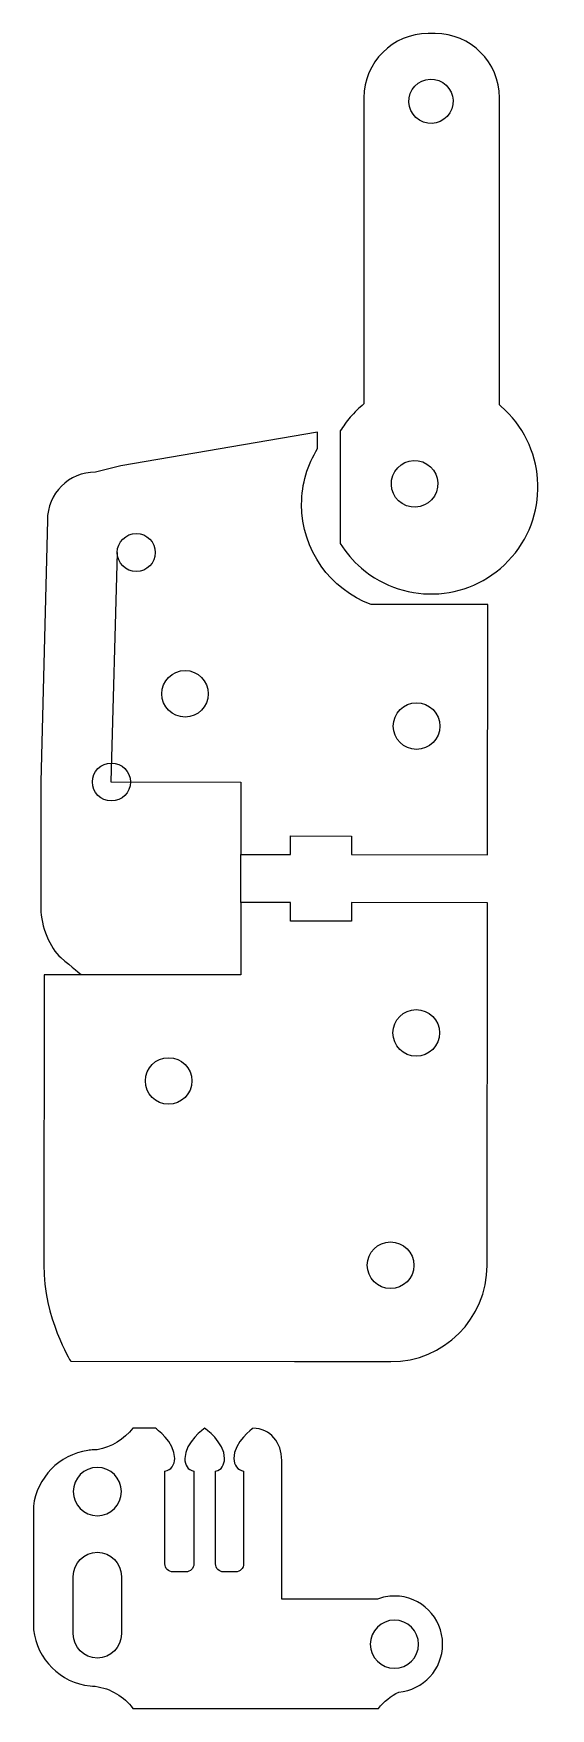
# Model space of a CAD drawing. Header units: millimetres. Extents: x 12 to 44, y -25 to 79.
import ezdxf

# ---------------------------------------------------------------- set-up
doc = ezdxf.new("R2010")
doc.units = ezdxf.units.MM
doc.layers.add('Cuts', color=1, linetype='Continuous', lineweight=25, true_color=0xff0000)

msp = doc.modelspace()

# ---------------------------------------------------------------- linework, layer by layer
at = {"layer": 'Cuts', "color": 1, "lineweight": 25, "true_color": 0xff0000}
for points in [[(37.31, 79.13), (36.87, 79.13)], [(32.87, 75.13), (32.87, 56.07)], [(41.31, 56.01), (41.31, 75.13)], [(29.99, 53.3), (29.99, 54.31), (17.74, 52.22), (16.16, 51.83)], [(31.4, 54.39), (31.4, 47.39)], [(13.16, 48.83), (12.76, 32.54), (12.75, 24.67)], [(17.51, 46.83), (17.11, 32.54), (25.21, 32.53), (25.2, 28.03), (28.3, 28.03), (28.3, 29.18), (32.1, 29.17), (32.1, 28.02), (40.57, 28.01), (40.58, 43.58), (33.32, 43.59)], [(25.2, 25.03), (25.2, 25.03), (25.2, 28.03)], [(40.54, 2.45), (40.56, 25.02), (32.1, 25.03), (32.1, 23.87), (28.3, 23.88), (28.3, 25.03), (25.2, 25.03), (25.2, 25.03), (25.2, 20.53), (20.56, 20.53), (18, 20.54), (12.95, 20.54), (12.93, 2.48)], [(14.61, -3.52), (28.54, -3.54), (34.54, -3.54), (34.54, -3.54)], [(19.9, -7.69), (18.48, -7.69)], [(22.95, -7.69), (22.95, -7.69), (22.96, -7.69), (22.95, -7.69), (22.95, -7.69)], [(20.48, -16.13), (20.48, -10.36)], [(21.09, -9.57), (21.09, -9.57)], [(22.28, -10.36), (22.28, -16.13)], [(23.63, -16.13), (23.63, -10.36)], [(24.19, -9.57), (24.19, -9.57)], [(25.38, -10.36), (25.38, -16.13)], [(33.71, -18.32), (27.75, -18.32), (27.75, -9.69)], [(12.29, -12.54), (12.29, -20.23)], [(21.78, -16.63), (20.98, -16.63)], [(24.88, -16.63), (24.13, -16.63)], [(14.77, -20.49), (14.77, -16.91)], [(17.77, -16.91), (17.77, -20.49), (17.77, -20.49)], [(15.82, -23.73), (15.97, -23.75)], [(18.49, -25.13), (33.78, -25.13)]]:
    msp.add_lwpolyline(points, dxfattribs=at)
for points in [[(36.87, 79.13), (34.67, 79.13), (32.87, 77.34), (32.87, 75.13)], [(41.31, 75.13), (41.31, 77.34), (39.52, 79.13), (37.31, 79.13)], [(35.76, 75.39), (36.03, 76.1), (36.82, 76.47), (37.53, 76.2)], [(37.53, 76.2), (38.24, 75.94), (38.61, 75.15), (38.34, 74.44)], [(36.58, 73.62), (35.86, 73.89), (35.5, 74.68), (35.76, 75.39)], [(38.34, 74.44), (38.08, 73.72), (37.29, 73.36), (36.58, 73.62)], [(32.87, 56.07), (32.57, 55.82), (32.28, 55.55), (32.02, 55.24)], [(41.4, 55.93), (41.37, 55.96), (41.34, 55.98), (41.31, 56.01)], [(42.09, 46.55), (44.49, 49.33), (44.18, 53.53), (41.4, 55.93)], [(32.02, 55.24), (31.78, 54.97), (31.58, 54.68), (31.4, 54.39)], [(28.99, 49.82), (28.99, 51.1), (29.36, 52.29), (29.99, 53.3)], [(34.67, 51.61), (34.95, 52.36), (35.78, 52.74), (36.53, 52.46)], [(36.53, 52.46), (37.28, 52.18), (37.66, 51.35), (37.39, 50.6)], [(16.16, 51.83), (14.5, 51.83), (13.16, 50.49), (13.16, 48.83)], [(35.52, 49.74), (34.77, 50.02), (34.39, 50.85), (34.67, 51.61)], [(37.39, 50.6), (37.11, 49.85), (36.28, 49.46), (35.52, 49.74)], [(33.32, 43.59), (30.79, 44.53), (28.98, 46.96), (28.99, 49.82)], [(17.51, 46.83), (17.51, 47.48), (18.05, 48.01), (18.7, 48.01)], [(18.7, 48.01), (19.35, 48.01), (19.88, 47.48), (19.88, 46.82)], [(31.4, 47.39), (31.75, 46.83), (32.18, 46.31), (32.71, 45.86)], [(18.7, 45.64), (18.04, 45.64), (17.51, 46.17), (17.51, 46.83)], [(19.88, 46.82), (19.88, 46.17), (19.35, 45.64), (18.7, 45.64)], [(32.71, 45.86), (35.49, 43.46), (39.69, 43.77), (42.09, 46.55)], [(20.28, 38.03), (20.28, 38.83), (20.93, 39.48), (21.73, 39.48)], [(21.73, 39.48), (22.53, 39.48), (23.18, 38.83), (23.18, 38.03)], [(21.73, 36.58), (20.93, 36.58), (20.28, 37.23), (20.28, 38.03)], [(23.18, 38.03), (23.18, 37.23), (22.53, 36.58), (21.73, 36.58)], [(34.7, 36.02), (34.7, 36.82), (35.35, 37.47), (36.15, 37.47)], [(36.15, 37.47), (36.95, 37.47), (37.6, 36.82), (37.6, 36.02)], [(36.15, 34.57), (35.35, 34.57), (34.7, 35.22), (34.7, 36.02)], [(37.6, 36.02), (37.6, 35.22), (36.95, 34.57), (36.15, 34.57)], [(15.96, 32.54), (15.96, 33.19), (16.49, 33.72), (17.15, 33.72)], [(17.15, 33.72), (17.8, 33.72), (18.33, 33.19), (18.33, 32.54)], [(17.14, 31.36), (16.49, 31.36), (15.96, 31.89), (15.96, 32.54)], [(18.33, 32.54), (18.33, 31.88), (17.8, 31.35), (17.14, 31.36)], [(12.75, 24.67), (12.75, 23.57), (13.31, 22.19), (14, 21.61)], [(14, 21.61), (14.69, 21.02), (15.29, 20.54), (15.29, 20.54)], [(34.68, 16.92), (34.68, 17.72), (35.33, 18.37), (36.13, 18.37)], [(36.13, 18.37), (36.93, 18.37), (37.58, 17.72), (37.58, 16.92)], [(36.13, 15.47), (35.33, 15.47), (34.68, 16.12), (34.68, 16.92)], [(37.58, 16.92), (37.58, 16.12), (36.93, 15.47), (36.13, 15.47)], [(19.26, 13.93), (19.26, 14.74), (19.91, 15.38), (20.71, 15.38)], [(20.71, 15.38), (21.51, 15.38), (22.16, 14.73), (22.16, 13.93)], [(20.7, 12.48), (19.9, 12.48), (19.26, 13.13), (19.26, 13.93)], [(22.16, 13.93), (22.16, 13.13), (21.51, 12.48), (20.7, 12.48)], [(33.08, 2.46), (33.08, 3.26), (33.73, 3.91), (34.53, 3.91)], [(34.53, 3.91), (35.33, 3.91), (35.98, 3.26), (35.98, 2.45)], [(12.93, 2.48), (12.93, -0.83), (14.61, -3.52), (14.61, -3.52)], [(34.53, 1.01), (33.73, 1.01), (33.08, 1.66), (33.08, 2.46)], [(35.98, 2.45), (35.98, 1.65), (35.33, 1.01), (34.53, 1.01)], [(34.54, -3.54), (37.85, -3.55), (40.54, -0.86), (40.54, 2.45)], [(18.48, -7.69), (17.94, -8.38), (17.15, -8.87), (16.25, -9.02)], [(21.09, -9.57), (21.09, -8.53), (19.9, -7.69), (19.9, -7.69)], [(22.95, -7.69), (22.94, -7.7), (21.72, -8.54), (21.72, -9.57)], [(24.19, -9.57), (24.19, -8.54), (22.97, -7.7), (22.95, -7.69)], [(25.96, -7.69), (25.96, -7.69), (24.77, -8.53), (24.77, -9.57)], [(27.75, -9.69), (27.75, -8.59), (27.06, -7.69), (25.96, -7.69)], [(15.67, -9.07), (13.9, -9.33), (12.51, -10.75), (12.29, -12.54)], [(16.03, -9.03), (15.91, -9.04), (15.79, -9.05), (15.67, -9.07)], [(16.25, -9.02), (16.18, -9.02), (16.1, -9.02), (16.03, -9.03)], [(16.27, -10.13), (15.44, -10.13), (14.77, -10.8), (14.77, -11.63)], [(17.77, -11.63), (17.77, -10.8), (17.1, -10.13), (16.27, -10.13)], [(20.48, -10.36), (20.86, -10.29), (21.09, -9.96), (21.09, -9.57)], [(21.72, -9.57), (21.72, -9.97), (21.9, -10.29), (22.28, -10.36)], [(23.63, -10.36), (24.01, -10.29), (24.19, -9.96), (24.19, -9.57)], [(24.77, -9.57), (24.77, -9.97), (25.01, -10.29), (25.38, -10.36)], [(14.77, -11.63), (14.77, -12.46), (15.44, -13.13), (16.27, -13.13)], [(16.27, -13.13), (17.1, -13.13), (17.77, -12.46), (17.77, -11.63)], [(14.77, -16.91), (14.77, -16.08), (15.44, -15.41), (16.27, -15.41)], [(16.27, -15.41), (17.1, -15.41), (17.77, -16.08), (17.77, -16.91)], [(20.98, -16.63), (20.7, -16.63), (20.48, -16.4), (20.48, -16.13)], [(22.28, -16.13), (22.28, -16.4), (22.06, -16.63), (21.78, -16.63)], [(24.13, -16.63), (23.86, -16.63), (23.63, -16.4), (23.63, -16.13)], [(25.38, -16.13), (25.38, -16.4), (25.16, -16.63), (24.88, -16.63)], [(34.77, -18.13), (34.4, -18.13), (34.04, -18.2), (33.71, -18.32)], [(37.77, -21.13), (37.77, -19.47), (36.43, -18.13), (34.77, -18.13)], [(34.77, -19.63), (33.95, -19.63), (33.27, -20.3), (33.27, -21.13)], [(36.27, -21.13), (36.27, -20.3), (35.6, -19.63), (34.77, -19.63)], [(12.29, -20.23), (12.51, -22.07), (13.98, -23.53), (15.82, -23.73)], [(16.27, -21.99), (15.44, -21.99), (14.77, -21.32), (14.77, -20.49)], [(17.77, -20.49), (17.77, -21.32), (17.1, -21.99), (16.27, -21.99)], [(33.27, -21.13), (33.27, -21.96), (33.95, -22.63), (34.77, -22.63)], [(34.77, -22.63), (35.6, -22.63), (36.27, -21.96), (36.27, -21.13)], [(35.04, -24.11), (36.57, -23.98), (37.77, -22.69), (37.77, -21.13)], [(15.97, -23.75), (16.03, -23.75), (16.08, -23.75), (16.14, -23.75)], [(16.14, -23.75), (17.1, -23.88), (17.94, -24.39), (18.49, -25.13)], [(33.78, -25.13), (34.11, -24.7), (34.55, -24.35), (35.04, -24.11)]]:
    msp.add_open_spline(points, degree=3, dxfattribs=at)

doc.saveas('drawing.dxf')
